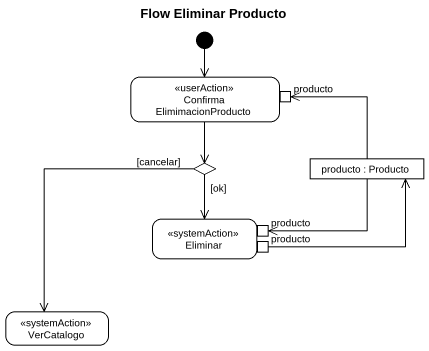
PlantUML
@startuml
title Flow Eliminar Producto
hide empty description
state "Confirma ElimimacionProducto" as Confirma_ElimimacionProducto <<userAction>> {
  state producto <<inputPin>>
}
state choice1 <<choice>>
state "producto : Producto" as producto_2 <<object>>
state Eliminar <<systemAction>> {
  state "producto" as producto_3 <<inputPin>>
  state "producto" as producto_4 <<outputPin>>
}
state VerCatalogo <<systemAction>>
[*] --> Confirma_ElimimacionProducto
Confirma_ElimimacionProducto --> choice1
choice1 --> Eliminar : [ok]
choice1 --> VerCatalogo : [cancelar]
producto_2 -up-> producto
producto_2 -left-> producto_3
producto_4 -up-> producto_2
@enduml
